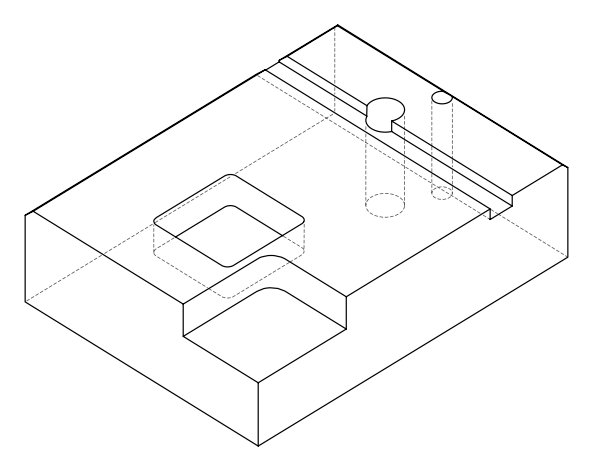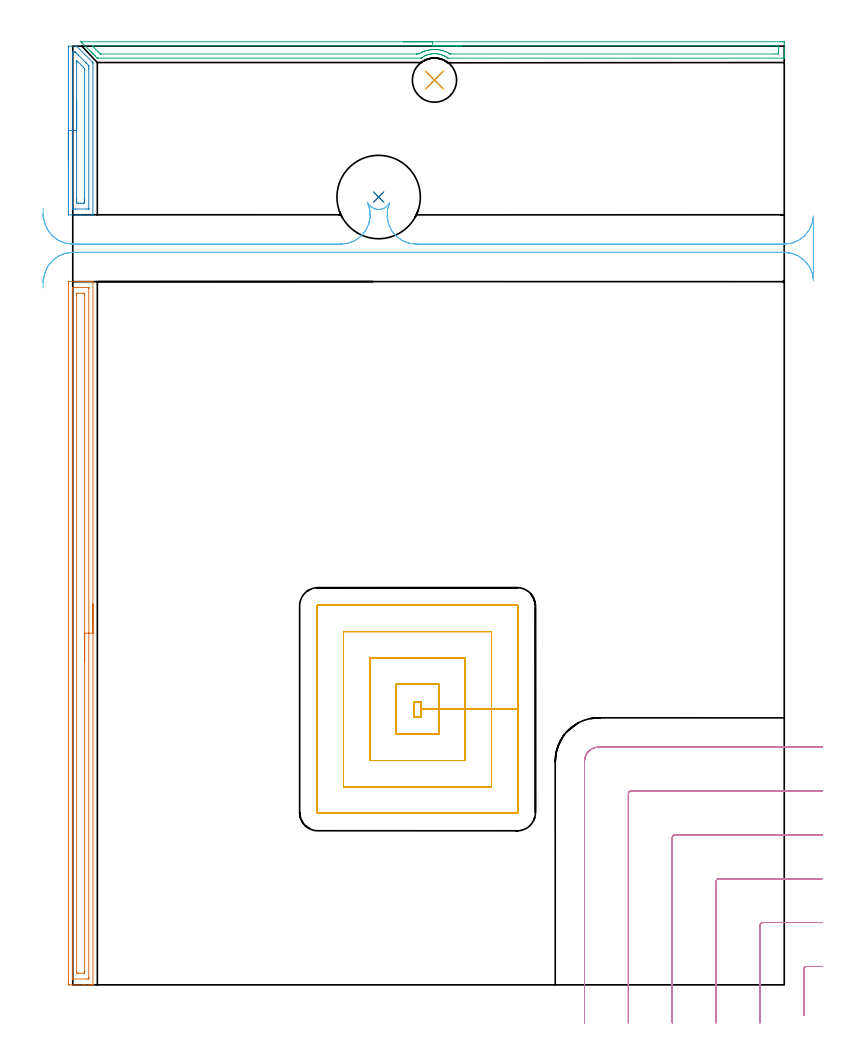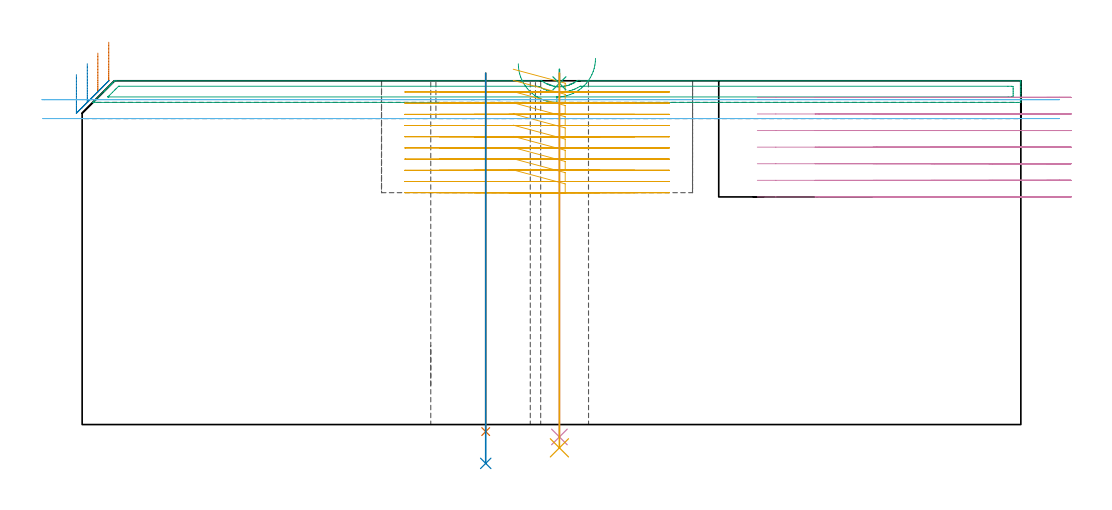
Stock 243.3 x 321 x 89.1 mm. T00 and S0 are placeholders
(PLAN: 11 operations, 8 tool changes, 40.9 min)
(1 AREA_MILL | FG_CHAMFER_SURFACE | UGT0205_001 | 6.01 min | 8669 mm3)
(2 AREA_MILL_1 | FG_CHAMFER_SURFACE_1 | UGT0205_001 | 1.58 min | 2221 mm3)
(3 AREA_MILL_2 | FG_CHAMFER_SURFACE_2 | UGT0205_001 | 4.02 min | 3718 mm3)
(4 MILL_CORNER_NOTCH_RECTANGULAR | CORNER_NOTCH_RECTANGULAR | UGT0201_094 | Follow Part, ap 5, ae 75% | 9.4 min | 213763 mm3)
(5 MILL_RECTANGULAR_POCKET | POCKET_RECTANGULAR_STRAIGHT | NXT0201_011 | Follow Part, ap 3, ae 75% | 15.89 min | 193340 mm3)
(6 MILL_RECTANGULAR_SLOT | SLOT_RECTANGULAR | UGT0201_094 | Follow Part, ap 5, ae 75% | 2.42 min | 57330 mm3)
(7 INDEXABLE_INSERT_DRILL_THROUGH_HOLE_FROM_SOLID | STEP1HOLE | NXT0302_008 | 0.37 min | 21379 mm3)
(8 DRILL_TO_ENLARGE_THROUGH_HOLE | STEP1HOLE | UGT0301_392 | 0.41 min | 30632 mm3)
(9 SPOT_DRILL | STEP1HOLE_1 | NXT0321_9005460120000 | 0.03 min | 0 mm3)
(10 DRILL_THROUGH_HOLE_INTO_CENTER | STEP1HOLE_1 | NXT0301_065 | 0.38 min | 6168 mm3)
(11 DRILL_TO_ENLARGE_THROUGH_HOLE_1 | STEP1HOLE_1 | UGT0301_281 | 0.39 min | 9764 mm3)
(TOOL UGT0205_001 | Chamfer Mill 20 x 3 x 45 deg. | D20 FL50 Z2)
(TOOL UGT0201_094 | End mill 20 mm | D20 FL38 Z4)
(TOOL NXT0201_011 | ENDMILL 12mm [2P460-1200-NA 1630] | D12 FL38 Z6)
(TOOL NXT0302_008 | Index. Insert Drill 18.5mm [880-D1850L25-05] | D18.5 PA176 FL93 Z2)
(TOOL UGT0301_392 | Twist Drill 28.5 mm | D28.5 PA118 FL165 Z2)
(TOOL NXT0321_9005460120000 | NC Spot Drill, 142deg, 12mm, Carbide, Uncoated | D12 PA142 FL30 Z2)
(TOOL NXT0301_065 | Carbide Drill 9.4mm [860.1-0940-075A1-MM 2214] | D9.4 PA140 FL98 Z2)
(TOOL UGT0301_281 | Twist Drill 15.1 mm | D15.1 PA118 FL120 Z2)
(OP 1 AREA_MILL)
G17 G21 G94 G90
T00 M6
G54
G17 G0 G90 X6.9 Y130.247 S1061 M3
G43 Z99.1 H0
G94 G1 Y130.209 Z98.228 F250.
Y130.095 Z97.363
Y129.906 Z96.512
Y129.643 Z95.68
Y129.31 Z94.874
Y128.907 Z94.1
Y128.438 Z93.364
Y127.907 Z92.672
Y127.318 Z92.029
Y126.674 Z91.439
Y125.982 Z90.908
Y125.247 Z90.44
Y124.473 Z90.037
Y123.667 Z89.703
Y122.835 Z89.441
Y121.983 Z89.252
Y121.118 Z89.138
Y120.247 Z89.1
Y0.161
X6.902 Y0.086 Z89.098
X6.865 Y0.008 Z89.056
X6.86 Y0. Z89.051
X6.44 Z88.639
X6.04 Z88.239
X5.381 Z87.577
X4.159 Z86.356
X3.594 Z85.788
X-1.128 Y0.001 Z81.069
X-1.483 Y0.004 Z80.714
X-1.492 Y0.007 Z80.706
X-1.497 Y0.611 Z80.703
X-1.5 Y1.235 Z80.7
Y239.62
X-1.498 Y239.889 Z80.702
X-1.492 Y240.493 Z80.706
X-1.483 Y240.496 Z80.714
X-0.875 Y240.5 Z81.322
X3.594 Z85.788
X4.159 Z86.356
X4.488 Z86.684
X5.053 Z87.249
X5.381 Z87.577
X6.04 Z88.239
X6.44 Z88.64
X6.837 Y240.493 Z89.029
X6.897 Y240.49 Z89.088
X6.9 Y240.335 Z89.1
Y120.247
X5.486 Z87.686
X5.485 Y2.396 Z87.685
X5.484 Y2.294 Z87.684
X5.481 Y2.188 Z87.681
X5.474 Y2.01 Z87.674
X5.381 Y2.008 Z87.581
X4.883 Y2.001 Z87.083
X0.019 Z82.219
X-0.038 Y2.002 Z82.162
X-0.072 Y2.006 Z82.128
X-0.077 Y2.008 Z82.123
X-0.08 Y2.026 Z82.12
X-0.083 Y2.084 Z82.117
X-0.085 Y2.292 Z82.115
X-0.086 Y2.396 Z82.114
X-0.085 Y238.104 Z82.115
X-0.084 Y238.206 Z82.116
X-0.081 Y238.312 Z82.119
X-0.074 Y238.49 Z82.126
X0.019 Y238.492 Z82.219
X0.517 Y238.499 Z82.717
X5.381 Z87.581
X5.438 Y238.498 Z87.638
X5.472 Y238.494 Z87.672
X5.477 Y238.492 Z87.677
X5.48 Y238.474 Z87.68
X5.483 Y238.416 Z87.683
X5.485 Y238.208 Z87.685
X5.486 Y238.104 Z87.686
Y120.247
X4.072 Z86.272
X4.071 Y4.598 Z86.271
X4.07 Y4.182 Z86.27
X4.068 Y4.063 Z86.268
X4.065 Y4.013 Z86.265
X3.958 Y4.007 Z86.158
X3.775 Y4.001 Z85.975
X1.988 Y4. Z84.188
X1.806 Y4.003 Z84.006
X1.624 Y4.01 Z83.824
X1.335 Y4.033 Z83.535
X1.333 Y4.182 Z83.533
X1.329 Y4.659 Z83.529
X1.328 Y235.902 Z83.528
X1.33 Y236.318 Z83.53
X1.332 Y236.437 Z83.532
X1.335 Y236.487 Z83.535
X1.442 Y236.493 Z83.642
X1.625 Y236.499 Z83.825
X3.412 Y236.5 Z85.612
X3.594 Y236.497 Z85.794
X3.776 Y236.49 Z85.976
X4.065 Y236.468 Z86.265
X4.067 Y236.318 Z86.267
X4.071 Y235.841 Z86.271
X4.072 Y120.247 Z86.272
Y119.375 Z86.31
Y118.51 Z86.423
Y117.658 Z86.612
Y116.826 Z86.875
Y116.02 Z87.208
Y115.247 Z87.611
Y114.511 Z88.08
Y113.819 Z88.611
Y113.175 Z89.2
Y112.586 Z89.844
Y112.055 Z90.536
Y111.586 Z91.272
Y111.183 Z92.045
Y110.85 Z92.851
Y110.587 Z93.683
Y110.398 Z94.535
Y110.285 Z95.4
Y110.247 Z96.272
G0 Z99.1
M5
M2
(OP 2 AREA_MILL_1)
G17 G21 G94 G90
T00 M6
G54
G17 G0 G90 X-1.5 Y282.15 S1061 M3
G43 Z99.1 H0
Z90.7
G94 G1 Y282.188 Z89.828 F250.
Y282.302 Z88.964
Y282.491 Z88.112
Y282.753 Z87.28
Y283.087 Z86.474
Y283.49 Z85.7
Y283.958 Z84.964
Y284.49 Z84.272
Y285.079 Z83.629
Y285.722 Z83.04
Y286.414 Z82.508
Y287.15 Z82.04
Y287.924 Z81.637
Y288.73 Z81.303
Y289.562 Z81.041
Y290.414 Z80.852
Y291.278 Z80.738
Y292.15 Z80.7
Y320.8
X-1.497 Y320.933 Z80.703
X-1.492 Y320.999 Z80.706
X1.035 Y321. Z83.234
X1.305 Y320.99 Z83.501
X1.359 Y320.94 Z83.556
X1.515 Y320.785 Z83.714
X6.75 Y315.55 Z88.95
X6.898 Y315.394 Z89.087
X6.9 Y315.176 Z89.1
Y263.367
X6.896 Y263.31 Z89.09
X6.873 Y263.301 Z89.067
X6.868 Y263.3 Z89.062
X6.711 Z88.909
X2.565 Z84.763
X1.806 Z84.
X-1.389 Y263.301 Z80.807
X-1.491 Y263.306 Z80.705
X-1.497 Y263.81 Z80.703
X-1.5 Y264.429 Z80.7
Y292.15
X-0.086 Z82.114
X-0.085 Y318.719 Z82.115
Y318.821
X-0.082 Y318.925 Z82.118
X-0.079 Y318.986 Z82.121
X-0.051 Y318.99 Z82.149
X0.019 Y318.993 Z82.219
X0.631 Y318.998 Z82.831
X0.77 Y318.994 Z82.97
X0.839 Y318.99 Z83.039
X0.912 Y318.926 Z83.112
X1.128 Y318.719 Z83.328
X1.806 Y318.044 Z84.006
X2.017 Y317.833 Z84.217
X4.488 Y315.363 Z86.688
X4.674 Y315.176 Z86.874
X5.382 Y314.46 Z87.582
X5.465 Y314.374 Z87.665
X5.479 Y314.291 Z87.679
X5.481 Y314.192 Z87.681
X5.485 Y313.405 Z87.685
X5.486 Y313.302 Z87.686
X5.485 Y265.581 Z87.685
Y265.479
X5.482 Y265.375 Z87.682
X5.479 Y265.315 Z87.679
X5.452 Y265.31 Z87.652
X5.382 Y265.307 Z87.582
X4.771 Y265.301 Z86.971
X0.912 Y265.3 Z83.112
X0.301 Y265.302 Z82.501
X0.019 Y265.307 Z82.219
X-0.069 Y265.31 Z82.131
X-0.079 Y265.478 Z82.121
X-0.083 Y265.581 Z82.117
X-0.085 Y265.684 Z82.115
X-0.086 Y292.15 Z82.114
X1.328 Z83.528
X1.329 Y315.649 Z83.529
X1.331 Y316.062 Z83.531
X1.337 Z83.537
X3.11 Y314.291 Z85.31
X3.594 Y313.806 Z85.794
X3.991 Y313.405 Z86.191
X4.048 Y313.341 Z86.248
X4.065 Y313.312 Z86.265
X4.066 Y313.286 Z86.266
X4.069 Y313.168 Z86.269
X4.071 Y312.932 Z86.271
Y268.651
Y268.238
X4.068 Y267.768 Z86.268
X4.064 Y267.352 Z86.264
X3.643 Y267.304 Z85.843
X3.594 Y267.302 Z85.794
X2.753 Y267.3 Z84.953
X1.857 Y267.302 Z84.057
X1.806 Y267.306 Z84.006
X1.336 Y267.352 Z83.536
X1.331 Y267.823 Z83.531
X1.329 Y268.238 Z83.529
Y268.711
X1.328 Y292.15 Z83.528
Y293.022 Z83.566
Y293.886 Z83.68
Y294.738 Z83.869
Y295.57 Z84.132
Y296.376 Z84.465
Y297.15 Z84.868
Y297.886 Z85.337
Y298.578 Z85.868
Y299.221 Z86.457
Y299.81 Z87.101
Y300.342 Z87.793
Y300.81 Z88.528
Y301.213 Z89.302
Y301.547 Z90.108
Y301.809 Z90.94
Y301.998 Z91.792
Y302.112 Z92.657
Y302.15 Z93.528
G0 Z99.1
M5
M2
(OP 3 AREA_MILL_2)
G17 G21 G94 G90
T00 M6
G54
G17 G0 G90 X113.05 Y322.5 S1061 M3
G43 Z99.1 H0
Z93.5
G94 G1 X113.088 Z92.628 F250.
X113.202 Z91.764
X113.391 Z90.912
X113.653 Z90.08
X113.987 Z89.274
X114.39 Z88.5
X114.858 Z87.764
X115.39 Z87.072
X115.979 Z86.429
X116.622 Z85.84
X117.314 Z85.308
X118.05 Z84.84
X118.824 Z84.437
X119.63 Z84.103
X120.462 Z83.841
X121.313 Z83.652
X122.178 Z83.538
X123.05 Z83.5
X242.113
X242.689 Y322.499 Z83.501
X243.259 Y322.493 Z83.503
X243.292 Y322.491 Z83.505
X243.3 Y321.926 Z84.07
Y320.145 Z85.849
Y319.582 Z86.414
Y319.255 Z86.741
Y318.692 Z87.304
Y318.365 Z87.63
Y317.709 Z88.29
Y317.323 Z88.677
Y316.947 Z89.044
X243.291 Y316.903 Z89.088
X243.136 Y316.9 Z89.1
X128.407
X128.287 Y316.905 Z89.09
X128.185 Y316.967 Z89.031
X127.944 Y317.135 Z88.864
X127.602 Y317.353 Z88.647
X127.511 Y317.411 Z88.589
X127.393 Y317.474 Z88.523
X127.183 Y317.59 Z88.408
X127.068 Y317.648 Z88.35
X126.85 Y317.757 Z88.241
X126.823 Y317.768 Z88.229
X126.619 Y317.856 Z88.14
X126.334 Y317.962 Z88.034
X126.175 Y318.02 Z87.973
X126.03 Y318.068 Z87.93
X125.869 Y318.119 Z87.879
X125.726 Y318.164 Z87.835
X125.282 Y318.274 Z87.725
X124.959 Y318.334 Z87.666
X124.834 Y318.356 Z87.641
X124.389 Y318.41 Z87.588
X124.32 Y318.413 Z87.582
X123.943 Y318.434 Z87.555
X123.839 Y318.436 Z87.558
X123.73 Z87.554
X123.678
X123.567 Y318.437 Z87.558
X123.496 Z87.557
X123.388 Y318.429 Z87.561
X123.196 Y318.42 Z87.575
X123.078 Y318.413 Z87.581
X123.05 Y318.412 Z87.584
X122.604 Y318.361 Z87.637
X122.565 Y318.355 Z87.644
X122.157 Y318.281 Z87.714
X121.831 Y318.202 Z87.794
X121.711 Y318.173 Z87.824
X121.266 Y318.038 Z87.96
X121.05 Y317.958 Z88.039
X120.905 Y317.904 Z88.092
X120.818 Y317.867 Z88.128
X120.549 Y317.758 Z88.242
X120.374 Y317.673 Z88.325
X119.923 Y317.425 Z88.572
X119.481 Y317.154 Z88.844
X119.176 Y316.942 Z89.055
X119.112 Y316.905 Z89.09
X119.032 Y316.9 Z89.1
X8.768
X8.397 Y316.905 Z89.091
X8.276 Y317.023 Z88.974
X7.824 Y317.474 Z88.523
X7.776 Y317.524 Z88.475
X7.577 Y317.722 Z88.277
X7.528 Y317.771 Z88.226
X7.48 Y317.82 Z88.179
X7.28 Y318.02 Z87.979
X7.231 Y318.068 Z87.929
X7.184 Y318.116 Z87.883
X6.982 Y318.318 Z87.681
X6.934 Y318.365 Z87.632
X6.888 Y318.411 Z87.587
X6.684 Y318.615 Z87.384
X6.637 Y318.661 Z87.336
X6.592 Y318.707 Z87.292
X6.387 Y318.913 Z87.086
X6.341 Y318.958 Z87.039
X6.296 Y319.003 Z86.996
X6.089 Y319.21 Z86.789
X6.044 Y319.255 Z86.742
X6. Y319.299 Z86.7
X5.792 Y319.508 Z86.491
X5.747 Y319.552 Z86.446
X5.704 Y319.595 Z86.404
X3.373 Y321.926 Z84.072
X3.266 Y322.034 Z83.966
X3.113 Y322.187 Z83.813
X2.928 Y322.371 Z83.627
X2.815 Y322.485 Z83.512
X2.814 Y322.495 Z83.502
X2.815 Y322.499 Z83.499
X3.027 Y322.5 Z83.5
X123.05
Y321.086 Z84.914
X240.011
X240.857 Y321.082 Z84.918
X240.904 Y321.079 Z84.921
X241.29 Y321.035 Z84.965
X241.297 Y320.643 Z85.357
X241.299 Y320.145 Z85.855
X241.3 Y319.75 Z86.25
X241.299 Y319.255 Z86.745
X241.298 Y318.862 Z87.138
X241.29 Y318.365 Z87.635
X240.904 Y318.321 Z87.679
X239.96 Y318.314 Z87.686
X129.3
X129.249 Y318.315 Z87.685
X129.149 Y318.318 Z87.682
X129.085 Y318.321 Z87.679
X129.06 Y318.333 Z87.667
X129.001 Y318.365 Z87.635
X128.407 Y318.701 Z87.299
X127.747 Y319.023 Z86.977
X127.514 Y319.116 Z86.884
X127.145 Y319.255 Z86.745
X126.621 Y319.423 Z86.577
X126.382 Y319.493 Z86.507
X125.728 Y319.646 Z86.354
X125.248 Y319.734 Z86.266
X124.836 Y319.785 Z86.215
X124.256 Y319.832 Z86.168
X123.943 Y319.846 Z86.154
X123.349 Y319.847 Z86.153
X123.291 Y319.846 Z86.154
X123.262 Y319.845 Z86.155
X123.166 Y319.839 Z86.161
X123.05 Y319.829 Z86.171
X122.523 Y319.78 Z86.22
X122.35 Y319.76 Z86.24
X122.157 Y319.734 Z86.266
X121.749 Y319.662 Z86.338
X121.264 Y319.554 Z86.446
X121.023 Y319.495 Z86.505
X120.372 Y319.301 Z86.699
X120.336 Y319.29 Z86.71
X120.24 Y319.255 Z86.745
X119.695 Y319.04 Z86.96
X119.605 Y319.002 Z86.998
X119.479 Y318.944 Z87.056
X119.091 Y318.752 Z87.248
X118.586 Y318.475 Z87.525
X118.386 Y318.365 Z87.635
X117.74 Y318.318 Z87.682
X117.693 Y318.316 Z87.684
X117.643 Y318.315 Z87.685
X9.661 Y318.314 Z87.686
X9.61 Y318.315 Z87.685
X9.509 Y318.318 Z87.682
X9.446 Y318.321 Z87.679
X9.426 Y318.335 Z87.665
X9.391 Y318.365 Z87.635
X8.768 Y318.982 Z87.018
X8.495 Y319.255 Z86.745
X7.875 Y319.875 Z86.125
X6.982 Y320.768 Z85.232
X6.717 Y321.035 Z84.965
X6.682 Y321.075 Z84.925
X6.68 Y321.078 Z84.922
X6.713 Y321.081 Z84.919
X6.78 Y321.084 Z84.916
X6.881 Y321.086 Z84.914
X6.931
X123.05
X123.922 Z84.952
X124.786 Z85.066
X125.638 Z85.255
X126.47 Z85.517
X127.276 Z85.851
X128.05 Z86.254
X128.786 Z86.723
X129.478 Z87.254
X130.121 Z87.843
X130.71 Z88.486
X131.241 Z89.178
X131.71 Z89.914
X132.113 Z90.688
X132.447 Z91.494
X132.709 Z92.326
X132.898 Z93.178
X133.012 Z94.043
X133.05 Z94.914
G0 Z99.1
M5
M2
(OP 4 MILL_CORNER_NOTCH_RECTANGULAR)
G17 G21 G94 G90
T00 M6
G54
G17 G0 G90 X256.3 Y6.3 S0 M3
G43 Z99.1 H0
Z84.8
G94 G1 X253.3 F250.
X250.994 F500.
G3 X250. Y5.306 R1.
G1 Y-7.424
Y-10.424 F250.
G0 Z99.1
X256.3 Y21.3
Z84.8
G1 X253.3
X235.995 F500.
G3 X235. Y20.305 R1.
G1 Y-10.
Y-13. F250.
G0 Z99.1
X256.3 Y36.3
Z84.8
G1 X253.3
X220.995 F500.
G3 X220. Y35.305 R1.
G1 Y-10.
Y-13. F250.
G0 Z99.1
X256.3 Y51.3
Z84.8
G1 X253.3
X205.995 F500.
G3 X205. Y50.305 R1.
G1 Y-10.
Y-13. F250.
G0 Z99.1
X256.3 Y66.3
Z84.8
G1 X253.3
X190.996 F500.
G3 X190. Y65.304 R1.
G1 Y-10.
Y-13. F250.
G0 Z99.1
X256.3 Y81.3
Z84.8
G1 X253.3
X179.8 F500.
G3 X175. Y76.5 R4.8
G1 Y-10.
Y-13. F250.
G0 Z99.1
X256.3 Y6.3
Z80.5
G1 X253.3
X250.994 F500.
G3 X250. Y5.306 R1.
G1 Y-7.424
Y-10.424 F250.
G0 Z99.1
X256.3 Y21.3
Z80.5
G1 X253.3
X235.995 F500.
G3 X235. Y20.305 R1.
G1 Y-10.
Y-13. F250.
G0 Z99.1
X256.3 Y36.3
Z80.5
G1 X253.3
X220.995 F500.
G3 X220. Y35.305 R1.
G1 Y-10.
Y-13. F250.
G0 Z99.1
X256.3 Y51.3
Z80.5
G1 X253.3
X205.995 F500.
G3 X205. Y50.305 R1.
G1 Y-10.
Y-13. F250.
G0 Z99.1
X256.3 Y66.3
Z80.5
G1 X253.3
X190.996 F500.
G3 X190. Y65.304 R1.
G1 Y-10.
Y-13. F250.
G0 Z99.1
X256.3 Y81.3
Z80.5
G1 X253.3
X179.8 F500.
G3 X175. Y76.5 R4.8
G1 Y-10.
Y-13. F250.
G0 Z99.1
X256.3 Y6.3
Z76.2
G1 X253.3
X250.994 F500.
G3 X250. Y5.306 R1.
G1 Y-7.424
Y-10.424 F250.
G0 Z99.1
X256.3 Y21.3
Z76.2
G1 X253.3
X235.995 F500.
G3 X235. Y20.305 R1.
G1 Y-10.
Y-13. F250.
G0 Z99.1
X256.3 Y36.3
Z76.2
G1 X253.3
X220.995 F500.
G3 X220. Y35.305 R1.
G1 Y-10.
Y-13. F250.
G0 Z99.1
X256.3 Y51.3
Z76.2
G1 X253.3
X205.995 F500.
G3 X205. Y50.305 R1.
G1 Y-10.
Y-13. F250.
G0 Z99.1
X256.3 Y66.3
Z76.2
G1 X253.3
X190.996 F500.
G3 X190. Y65.304 R1.
G1 Y-10.
Y-13. F250.
G0 Z99.1
X256.3 Y81.3
Z76.2
G1 X253.3
X179.8 F500.
G3 X175. Y76.5 R4.8
G1 Y-10.
Y-13. F250.
G0 Z99.1
X256.3 Y6.3
Z71.9
G1 X253.3
X250.994 F500.
G3 X250. Y5.306 R1.
G1 Y-7.424
Y-10.424 F250.
G0 Z99.1
X256.3 Y21.3
Z71.9
G1 X253.3
X235.995 F500.
G3 X235. Y20.305 R1.
G1 Y-10.
Y-13. F250.
G0 Z99.1
X256.3 Y36.3
Z71.9
G1 X253.3
X220.995 F500.
G3 X220. Y35.305 R1.
G1 Y-10.
Y-13. F250.
G0 Z99.1
X256.3 Y51.3
Z71.9
G1 X253.3
X205.995 F500.
G3 X205. Y50.305 R1.
G1 Y-10.
Y-13. F250.
G0 Z99.1
X256.3 Y66.3
Z71.9
G1 X253.3
X190.996 F500.
G3 X190. Y65.304 R1.
G1 Y-10.
Y-13. F250.
G0 Z99.1
X256.3 Y81.3
Z71.9
G1 X253.3
X179.8 F500.
G3 X175. Y76.5 R4.8
G1 Y-10.
Y-13. F250.
G0 Z99.1
X256.3 Y6.3
Z67.6
G1 X253.3
X250.994 F500.
G3 X250. Y5.306 R1.
G1 Y-7.424
Y-10.424 F250.
G0 Z99.1
X256.3 Y21.3
Z67.6
G1 X253.3
X235.995 F500.
G3 X235. Y20.305 R1.
G1 Y-10.
Y-13. F250.
G0 Z99.1
X256.3 Y36.3
Z67.6
G1 X253.3
X220.995 F500.
G3 X220. Y35.305 R1.
G1 Y-10.
Y-13. F250.
G0 Z99.1
X256.3 Y51.3
Z67.6
G1 X253.3
X205.995 F500.
G3 X205. Y50.305 R1.
G1 Y-10.
Y-13. F250.
G0 Z99.1
X256.3 Y66.3
Z67.6
G1 X253.3
X190.996 F500.
G3 X190. Y65.304 R1.
G1 Y-10.
Y-13. F250.
G0 Z99.1
X256.3 Y81.3
Z67.6
G1 X253.3
X179.8 F500.
G3 X175. Y76.5 R4.8
G1 Y-10.
Y-13. F250.
G0 Z99.1
X256.3 Y6.3
Z63.3
G1 X253.3
X250.994 F500.
G3 X250. Y5.306 R1.
G1 Y-7.424
Y-10.424 F250.
G0 Z99.1
X256.3 Y21.3
Z63.3
G1 X253.3
X235.995 F500.
G3 X235. Y20.305 R1.
G1 Y-10.
Y-13. F250.
G0 Z99.1
X256.3 Y36.3
Z63.3
G1 X253.3
X220.995 F500.
G3 X220. Y35.305 R1.
G1 Y-10.
Y-13. F250.
G0 Z99.1
X256.3 Y51.3
Z63.3
G1 X253.3
X205.995 F500.
G3 X205. Y50.305 R1.
G1 Y-10.
Y-13. F250.
G0 Z99.1
X256.3 Y66.3
Z63.3
G1 X253.3
X190.996 F500.
G3 X190. Y65.304 R1.
G1 Y-10.
Y-13. F250.
G0 Z99.1
X256.3 Y81.3
Z63.3
G1 X253.3
X179.8 F500.
G3 X175. Y76.5 R4.8
G1 Y-10.
Y-13. F250.
G0 Z99.1
X256.3 Y6.3
Z59.
G1 X253.3
X250.994 F500.
G3 X250. Y5.306 R1.
G1 Y-7.424
Y-10.424 F250.
G0 Z99.1
X256.3 Y21.3
Z59.
G1 X253.3
X235.995 F500.
G3 X235. Y20.305 R1.
G1 Y-10.
Y-13. F250.
G0 Z99.1
X256.3 Y36.3
Z59.
G1 X253.3
X220.995 F500.
G3 X220. Y35.305 R1.
G1 Y-10.
Y-13. F250.
G0 Z99.1
X256.3 Y51.3
Z59.
G1 X253.3
X205.995 F500.
G3 X205. Y50.305 R1.
G1 Y-10.
Y-13. F250.
G0 Z99.1
X256.3 Y66.3
Z59.
G1 X253.3
X190.996 F500.
G3 X190. Y65.304 R1.
G1 Y-10.
Y-13. F250.
G0 Z99.1
X256.3 Y81.3
Z59.
G1 X253.3
X179.8 F500.
G3 X175. Y76.5 R4.8
G1 Y-10.
Y-13. F250.
G0 Z99.1
M5
M2
(OP 5 MILL_RECTANGULAR_POCKET)
G17 G21 G94 G90
T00 M6
G54
G17 G0 G90 X111.731 Y85.7 S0 M3
G43 Z99.1 H1
Z92.1
G94 G1 X125.2 Z88.491 F250.
Y94.25 Z86.2
X119.2
Y96.8 F500.
X116.6
Y91.7
X119.2
Y94.25
X125.2
Y102.8
X110.6
Y85.7
X125.2
Y94.25
X134.2
Y111.8
X101.6
Y76.7
X134.2
Y94.25
X143.2
Y120.8
X92.6
Y67.7
X143.2
Y94.25
X152.2
Y129.6
G3 X152. Y129.8 R0.2
G1 X83.8
G3 X83.6 Y129.6 R0.2
G1 Y58.9
G3 X83.8 Y58.7 R0.2
G1 X152.
G3 X152.2 Y58.9 R0.2
G1 Y94.25
Y95.25
G0 X111.731 Y85.7 Z89.2
G1 X125.2 Z85.591 F250.
Y94.25 Z83.3
X119.2
Y96.8 F500.
X116.6
Y91.7
X119.2
Y94.25
X125.2
Y102.8
X110.6
Y85.7
X125.2
Y94.25
X134.2
Y111.8
X101.6
Y76.7
X134.2
Y94.25
X143.2
Y120.8
X92.6
Y67.7
X143.2
Y94.25
X152.2
Y129.6
G3 X152. Y129.8 R0.2
G1 X83.8
G3 X83.6 Y129.6 R0.2
G1 Y58.9
G3 X83.8 Y58.7 R0.2
G1 X152.
G3 X152.2 Y58.9 R0.2
G1 Y94.25
Y95.25
G0 X111.731 Y85.7 Z86.3
G1 X125.2 Z82.691 F250.
Y94.25 Z80.4
X119.2
Y96.8 F500.
X116.6
Y91.7
X119.2
Y94.25
X125.2
Y102.8
X110.6
Y85.7
X125.2
Y94.25
X134.2
Y111.8
X101.6
Y76.7
X134.2
Y94.25
X143.2
Y120.8
X92.6
Y67.7
X143.2
Y94.25
X152.2
Y129.6
G3 X152. Y129.8 R0.2
G1 X83.8
G3 X83.6 Y129.6 R0.2
G1 Y58.9
G3 X83.8 Y58.7 R0.2
G1 X152.
G3 X152.2 Y58.9 R0.2
G1 Y94.25
Y95.25
G0 X111.731 Y85.7 Z83.4
G1 X125.2 Z79.791 F250.
Y94.25 Z77.5
X119.2
Y96.8 F500.
X116.6
Y91.7
X119.2
Y94.25
X125.2
Y102.8
X110.6
Y85.7
X125.2
Y94.25
X134.2
Y111.8
X101.6
Y76.7
X134.2
Y94.25
X143.2
Y120.8
X92.6
Y67.7
X143.2
Y94.25
X152.2
Y129.6
G3 X152. Y129.8 R0.2
G1 X83.8
G3 X83.6 Y129.6 R0.2
G1 Y58.9
G3 X83.8 Y58.7 R0.2
G1 X152.
G3 X152.2 Y58.9 R0.2
G1 Y94.25
Y95.25
G0 X111.731 Y85.7 Z80.5
G1 X125.2 Z76.891 F250.
Y94.25 Z74.6
X119.2
Y96.8 F500.
X116.6
Y91.7
X119.2
Y94.25
X125.2
Y102.8
X110.6
Y85.7
X125.2
Y94.25
X134.2
Y111.8
X101.6
Y76.7
X134.2
Y94.25
X143.2
Y120.8
X92.6
Y67.7
X143.2
Y94.25
X152.2
Y129.6
G3 X152. Y129.8 R0.2
G1 X83.8
G3 X83.6 Y129.6 R0.2
G1 Y58.9
G3 X83.8 Y58.7 R0.2
G1 X152.
G3 X152.2 Y58.9 R0.2
G1 Y94.25
Y95.25
G0 X111.731 Y85.7 Z77.6
G1 X125.2 Z73.991 F250.
Y94.25 Z71.7
X119.2
Y96.8 F500.
X116.6
Y91.7
X119.2
Y94.25
X125.2
Y102.8
X110.6
Y85.7
X125.2
Y94.25
X134.2
Y111.8
X101.6
Y76.7
X134.2
Y94.25
X143.2
Y120.8
X92.6
Y67.7
X143.2
Y94.25
X152.2
Y129.6
G3 X152. Y129.8 R0.2
G1 X83.8
G3 X83.6 Y129.6 R0.2
G1 Y58.9
G3 X83.8 Y58.7 R0.2
G1 X152.
G3 X152.2 Y58.9 R0.2
G1 Y94.25
Y95.25
G0 X111.731 Y85.7 Z74.7
G1 X125.2 Z71.091 F250.
Y94.25 Z68.8
X119.2
Y96.8 F500.
X116.6
Y91.7
X119.2
Y94.25
X125.2
Y102.8
X110.6
Y85.7
X125.2
Y94.25
X134.2
Y111.8
X101.6
Y76.7
X134.2
Y94.25
X143.2
Y120.8
X92.6
Y67.7
X143.2
Y94.25
X152.2
Y129.6
G3 X152. Y129.8 R0.2
G1 X83.8
G3 X83.6 Y129.6 R0.2
G1 Y58.9
G3 X83.8 Y58.7 R0.2
G1 X152.
G3 X152.2 Y58.9 R0.2
G1 Y94.25
Y95.25
G0 X111.731 Y85.7 Z71.8
G1 X125.2 Z68.191 F250.
Y94.25 Z65.9
X119.2
Y96.8 F500.
X116.6
Y91.7
X119.2
Y94.25
X125.2
Y102.8
X110.6
Y85.7
X125.2
Y94.25
X134.2
Y111.8
X101.6
Y76.7
X134.2
Y94.25
X143.2
Y120.8
X92.6
Y67.7
X143.2
Y94.25
X152.2
Y129.6
G3 X152. Y129.8 R0.2
G1 X83.8
G3 X83.6 Y129.6 R0.2
G1 Y58.9
G3 X83.8 Y58.7 R0.2
G1 X152.
G3 X152.2 Y58.9 R0.2
G1 Y94.25
Y95.25
G0 X111.731 Y85.7 Z68.9
G1 X125.2 Z65.291 F250.
Y94.25 Z63.
X119.2
Y96.8 F500.
X116.6
Y91.7
X119.2
Y94.25
X125.2
Y102.8
X110.6
Y85.7
X125.2
Y94.25
X134.2
Y111.8
X101.6
Y76.7
X134.2
Y94.25
X143.2
Y120.8
X92.6
Y67.7
X143.2
Y94.25
X152.2
Y129.6
G3 X152. Y129.8 R0.2
G1 X83.8
G3 X83.6 Y129.6 R0.2
G1 Y58.9
G3 X83.8 Y58.7 R0.2
G1 X152.
G3 X152.2 Y58.9 R0.2
G1 Y94.25
Y95.25
G0 X111.731 Y85.7 Z66.
G1 X125.2 Z62.391 F250.
Y94.25 Z60.1
X119.2
Y96.8 F500.
X116.6
Y91.7
X119.2
Y94.25
X125.2
Y102.8
X110.6
Y85.7
X125.2
Y94.25
X134.2
Y111.8
X101.6
Y76.7
X134.2
Y94.25
X143.2
Y120.8
X92.6
Y67.7
X143.2
Y94.25
X152.2
Y129.6
G3 X152. Y129.8 R0.2
G1 X83.8
G3 X83.6 Y129.6 R0.2
G1 Y58.9
G3 X83.8 Y58.7 R0.2
G1 X152.
G3 X152.2 Y58.9 R0.2
G1 Y94.25
Y95.25
G0 Z99.1
M5
M2
(OP 6 MILL_RECTANGULAR_SLOT)
G17 G21 G94 G90
T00 M6
G54
G17 G0 G90 X-10.431 Y240.048 S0 M3
G43 Z99.1 H0
Z84.2
G94 G1 X-9.694 Y242.956 F250.
G2 X0. Y250.5 R10. F500.
G1 X243.3
G2 X253.29 Y240.947 R10.
G1 Y262.853
G2 X243.3 Y253.3 R10.
G1 X117.478
G2 X108.339 Y267.359 R10.
G1 X108.33 Y267.363
G2 X100.87 Y267.363 R4.25
G1 X100.861 Y267.359
G2 X91.722 Y253.3 R10.
G1 X0.
G2 X-9.696 Y260.852 R10.
G1 X-10.43 Y263.761 F250.
G0 X-10.202 Y238.283 Z79.3
G1 X-9.97 Y241.274
G2 X0. Y250.5 R10. F500.
G1 X243.3
G2 X253.29 Y240.947 R10.
G1 Y262.853
G2 X243.3 Y253.3 R10.
G1 X117.478
G2 X108.339 Y267.359 R10.
G1 X108.33 Y267.363
G2 X100.87 Y267.363 R4.25
G1 X100.861 Y267.359
G2 X91.722 Y253.3 R10.
G1 X0.
G2 X-9.97 Y262.526 R10.
G1 X-10.202 Y265.517 F250.
G0 Z99.1
M5
M2
(OP 7 INDEXABLE_INSERT_DRILL_THROUGH_HOLE_FROM_SOLID)
G17 G21 G94 G90
T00 M6
G54
G17 G0 G90 X104.6 Y269.4 S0 M3
G43 Z99.1 H1
G94 G81 G98 Z-1.823 F250. R91.1
G80
M5
M2
(OP 8 DRILL_TO_ENLARGE_THROUGH_HOLE)
G17 G21 G94 G90
T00 M6
G54
G17 G0 G90 X104.6 Y269.4 S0 M3
G43 Z99.1 H0
G94 G73 G98 Z-10.062 F250. Q24.791 R91.1
G80
M5
M2
(OP 9 SPOT_DRILL)
G17 G21 G94 G90
T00 M6
G54
G17 G0 G90 X123.7 Y309.4 S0 M3
G43 Z99.1 H0
G94 G81 G98 Z88.45 F250. R92.1
G80
M5
M2
(OP 10 DRILL_THROUGH_HOLE_INTO_CENTER)
G17 G21 G94 G90
T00 M6
G54
G17 G0 G90 X123.7 Y309.4 S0 M3
G43 Z99.1 H1
G94 G73 G98 Z-3.211 F250. Q9.231 R91.1
G80
M5
M2
(OP 11 DRILL_TO_ENLARGE_THROUGH_HOLE_1)
G17 G21 G94 G90
T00 M6
G54
G17 G0 G90 X123.7 Y309.4 S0 M3
G43 Z99.1 H0
G94 G73 G98 Z-6.036 F250. Q13.591 R91.1
G80
M5
M2
